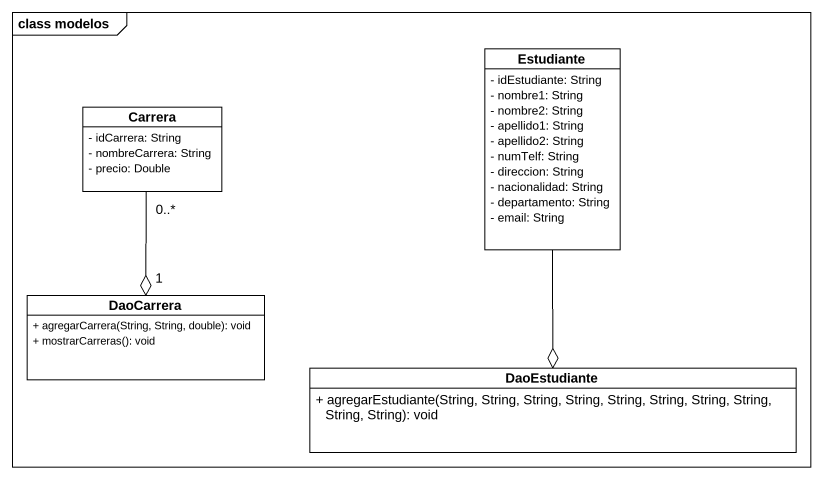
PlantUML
@startuml
mainframe class modelos
hide circle
hide empty members
skinparam classAttributeIconSize 0
class Estudiante {
  - idEstudiante: String
  - nombre1: String
  - nombre2: String
  - apellido1: String
  - apellido2: String
  - numTelf: String
  - direccion: String
  - nacionalidad: String
  - departamento: String
  - email: String
}
class Carrera {
  - idCarrera: String
  - nombreCarrera: String
  - precio: Double
}
class DaoCarrera {
  + agregarCarrera(String, String, double): void
  + mostrarCarreras(): void
}
class DaoEstudiante {
  + agregarEstudiante(String, String, String, String, String, String, String, String, String, String): void
}
Estudiante --o DaoEstudiante
Carrera "0..*" --o "1" DaoCarrera
@enduml
